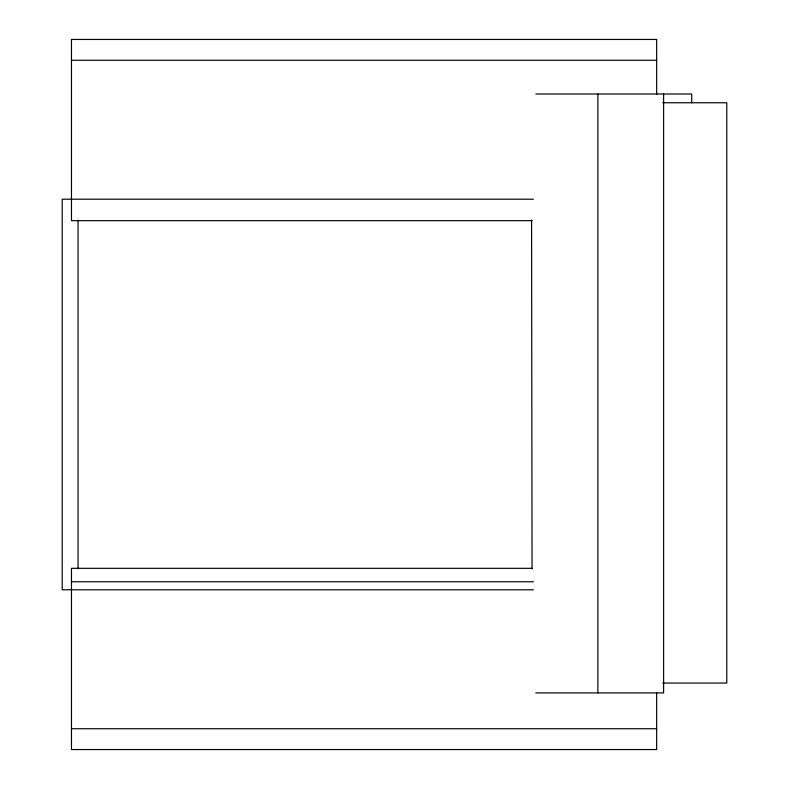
<?xml version="1.0" encoding="UTF-8"?>
<svg xmlns="http://www.w3.org/2000/svg" width="789" height="789" viewBox="0 0 789 789"><rect width="100%" height="100%" fill="white"/><g stroke="black" fill="none" stroke-linecap="round" stroke-linejoin="round"><path stroke-width="1.18" d="M71.474 60.27L656.655 60.27M535.849 93.999L691.716 93.999L691.716 102.767M662.701 102.767L726.787 102.767L726.787 683.057L662.701 683.057M533.423 199.203L62.213 199.203L62.213 589.797L533.453 589.797M532.19 220.673L71.474 220.673L71.474 39.45L656.655 39.45L656.655 94.581M532.22 568.327L71.474 568.327L71.474 749.55L656.655 749.55L656.655 692.811M71.474 581.759L533.453 581.759M535.77 692.92L663.618 692.92L663.618 93.999M71.474 728.73L656.655 728.73M531.579 220.151L532.052 568.849M597.865 93.999L597.865 692.92M78.052 220.151L78.052 568.849"/></g></svg>
